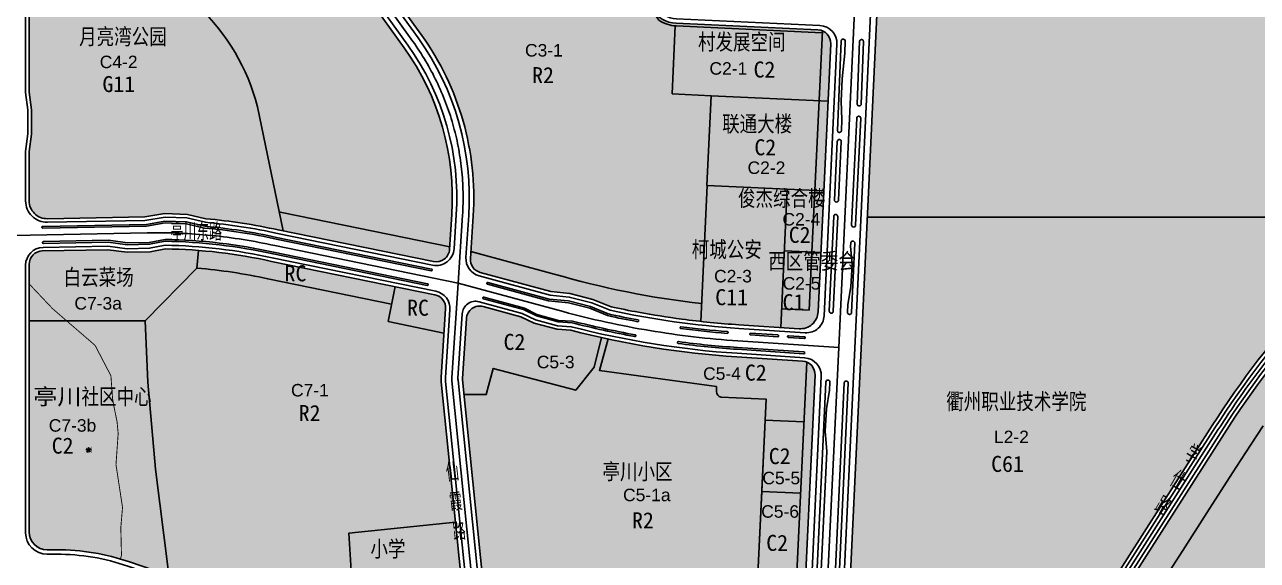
# Model space of a CAD drawing. Extents: x 2442 to 11417, y 1140 to 9206.
# Drawn here: x 8365 to 9747, y 7009 to 7609 of the extents above; entities that cross this region are included whole.
import ezdxf

# ---------------------------------------------------------------- set-up
doc = ezdxf.new("R2010")
doc.units = 0
doc.header["$LTSCALE"] = 1000
doc.header["$MEASUREMENT"] = 0
doc.linetypes.add('CENTER', pattern=[50.800000000000004, 31.75, -6.35, 6.35, -6.35])
doc.linetypes.add('CENTER2', pattern=[28.575000000000003, 19.05, -3.175, 3.175, -3.175])
for name, color, linetype in [('0-保留内容', 80, 'Continuous'), ('01-R2-R2二类居住', 2, 'Continuous'), ('01-R22-R2公共服务', 51, 'Continuous'), ('02-C11-市属办公', 211, 'Continuous'), ('02-C2-商业金融业', 10, 'Continuous'), ('02-C62-高校，中专', 30, 'Continuous'), ('08-G11-公园', 3, 'Continuous'), ('08-G12-街头绿地', 80, 'Continuous'), ('11-E1-水域', 130, 'Continuous'), ('14-z地块编号', 217, 'Continuous'), ('a-dlcenter', 1, 'CENTER'), ('road-name', 2, 'Continuous'), ('基层360', 220, 'Continuous'), ('用地名称', 7, 'Continuous'), ('用地性质代码', 7, 'Continuous'), ('用地线', 5, 'Continuous'), ('蓝线', 5, 'Continuous'), ('道路', 7, 'Continuous'), ('道路红线', 12, 'Continuous'), ('道路绿化', 84, 'Continuous')]:
    doc.layers.add(name, color=color, linetype=linetype)
doc.styles.add('HZ', font='', dxfattribs={"width": 0.8})
doc.styles.get("Standard").update_dxf_attribs({"font": 'gbenor.shx', "bigfont": 'gbcbig.shx'})
doc.styles.add('xtx', font='')
doc.styles.get('HZ').set_extended_font_data('SimSun')
doc.styles.get('xtx').set_extended_font_data('SimSun')

# ---------------------------------------------------------------- blocks, each defined once
blk = doc.blocks.new('A$C29EE2744')
at = {"layer": '基层360'}
blk.add_hatch(color=6, dxfattribs=at).paths.add_polyline_path([(0.1244244240289585, -1.012749159396046), (1.582428980508822, -1.940010483995431), (1.006172584609132, -0.3753947184089359), (2.432871077565479, 0.6558664285909597), (0.6247327341763333, 0.6602671978395644), (-0.03829507109988173, 2.460479332446701), (-0.6270691832695126, 0.6633139171969358), (-2.518216268036511, 0.6679167191829745), (-0.9519091588379784, -0.3282228323299226), (-1.579725708340292, -2.244560806699448)])
blk.add_hatch(color=6, dxfattribs=at).paths.add_polyline_path([(0.1244244240289585, -1.012749159396046), (1.582428980508822, -1.940010483995431), (1.006172584609132, -0.3753947184089359), (2.432871077565479, 0.6558664285909597), (0.6247327341763333, 0.6602671978395644), (-0.03829507109988173, 2.460479332446701), (-0.6270691832695126, 0.6633139171969358), (-2.518216268036511, 0.6679167191829745), (-0.9519091588379784, -0.3282228323299226), (-1.579725708340292, -2.244560806699448)])
at = {"layer": '基层360', "color": 6, "const_width": 0.2}
blk.add_lwpolyline([(2.964210948098454, 3.557278931453473), (-3.039993972161782, 3.557278931453473, 0.4142135623731019), (-3.316917049109933, 3.280355854272491), (-3.316917049109933, -3.246373871028775, 0.414213562373095), (-3.039993972161782, -3.523296948209756), (2.964210948098454, -3.523296948209756, 0.414213562373095), (3.241134025046605, -3.246373871028775), (3.241134025046605, 3.280355854272491, 0.414213562373095)], format="xyb", close=True, dxfattribs=at)
blk.add_lwpolyline([(2.500019432983364, -1.488749143354946, 2683.920581125971), (2.497773102025505, -1.492530464813465)], format="xyb", dxfattribs=at)
at = {"layer": '基层360', "color": 6}
blk.add_lwpolyline([(0.624732734059918, 0.6602671978395644), (2.43287107779831, 0.6558664285909597), (1.006172584492716, -0.3753947184089359), (1.582428980508822, -1.940010483995431), (0.1244244240289585, -1.012749159396046), (-1.579725708340292, -2.244560806699448), (-0.9519091588379784, -0.3282228323299226), (-2.518216268036511, 0.6679167191829745), (-0.6270691831530972, 0.6633139171969358), (-0.03829507098346641, 2.460479332446701)], close=True, dxfattribs=at)
blk.add_lwpolyline([(0.624732734059918, 0.6602671978395644), (2.43287107779831, 0.6558664285909597), (1.006172584492716, -0.3753947184089359), (1.582428980508822, -1.940010483995431), (0.1244244240289585, -1.012749159396046), (-1.579725708340292, -2.244560806699448), (-0.9519091588379784, -0.3282228323299226), (-2.518216268036511, 0.6679167191829745), (-0.6270691831530972, 0.6633139171969358), (-0.03829507098346641, 2.460479332446701)], close=True, dxfattribs=at)

msp = doc.modelspace()

# ---------------------------------------------------------------- hatches: boundary and pattern name
at = {"layer": '01-R2-R2二类居住', "linetype": 'Continuous'}
for points in [[(8626.23521638799, 7516.759875510436), (8650.679044831093, 7399.010644912345, -0.001180401081684033), (8653.639342768727, 7398.359284403869), (8841.801316714402, 7359.993202180732), (8844.187939525322, 7396.075496989803, 0.1736919562085652), (8790.90169741381, 7582.856551473798), (8751.612255470185, 7637.675221275066, -0.1105011349335438), (8698.337930045634, 7763.069335775461), (8692.987965586464, 7792.198597517463), (8643.581459054561, 8061.205068769814, 0.4108091983293049), (8626.290467930685, 8073.279214875794, 0.05524297213478729), (8462.225094502506, 8026.034860575502), (8321.32492475723, 7967.993763967194, 0.4009302070121772), (8310.122284807836, 7942.733873233305), (8316.076744412365, 7926.174437985645), (8317.888297832986, 7906.35990211115), (8360.450467609344, 7787.993914058242, -0.08656883120299438), (8370.360282462862, 7731.109119302826), (8370.36024729714, 7694.042886957582, -0.1107941917631536), (8445.215494791688, 7686.637695312495, -0.2928193435290862)], [(8918.644071265526, 7844.314420595582, 0.133372762657908), (8912.261642118365, 7849.755088671776), (8720.085111445278, 7814.459631121325, 0.2416528891827343), (8715.870587219368, 7800.468128050403), (8721.943106396317, 7767.404730734917, 0.1105011349335114), (8771.119406788204, 7651.656317349972), (8810.408848731784, 7596.837647548768, -0.1736919562085801), (8868.135611019261, 7394.49150519109), (8865.509013468316, 7354.781138414965), (8958.855657495415, 7329.433170444529, 0.0429591880926765), (9124.131007785838, 7296.338891736625), (9130.371471154738, 7428.632243859249), (9130.048717835227, 7428.647468586989), (9134.787018794423, 7529.096053924777), (9091.185970832747, 7531.152776642014), (9094.754380435052, 7607.475111500376, -0.1265672680129358), (9076.335438420312, 7613.671189359524), (9067.869464472995, 7626.053728885944)], [(8511.95470982597, 7110.904005765915), (8526.057831836832, 6998.549693139004), (8527.108286980661, 6991.681192260221), (8627.881116440041, 6957.125550678573), (8710.38184323364, 6927.340285356085, 0.02954047240707344), (8736.195195132488, 6919.710183722861), (8728.79469511518, 7039.210080668567), (8848.181033004914, 7051.330407614562), (8832.226961771963, 7208.479480194879, -0.04183010096859807), (8832.133089883973, 7213.823556445419), (8835.407089355585, 7263.321706550548), (8772.652430205662, 7276.117333437027), (8776.64819886444, 7295.714114622365), (8637.771779827028, 7324.030909987099, 0.03547229894338642), (8558.458913751723, 7335.951715564274), (8500.363809150087, 7276.859508019787), (8503.468750000002, 7208.386230468708)], [(9196.069562707104, 7186.949022829322, 0.2185223791529657), (9195.133935143918, 7189.270314024699), (9146.25, 7191.580077232183, -0.2342800707412971), (9141.63810299371, 7194.527098807238, -0.1843699790738599), (9140.304743434852, 7198.593488285394), (9140.506738465028, 7202.81658795278), (9009.295674689596, 7221.257100377958), (9018.925314979026, 7256.710694726242, -0.001719324477083968), (9012.082776271895, 7258.192121482154), (9003.675186712038, 7225.057127543856), (8983.209446472094, 7199.129576411726), (8890.642320996805, 7223.672722339585), (8882.845424246254, 7194.265884196358), (8857.783746769604, 7194.360144151709), (8880.919882790702, 6966.467071235112), (8920.031139449111, 6970.179051678121), (9033.299391548826, 6972.104576851011), (9081.994552839802, 6972.104576851012), (9116.142724850335, 6972.354024274244), (9117.388356606454, 6998.760525007066), (9187.037467624334, 6995.475078542763)]]:
    msp.add_hatch(color=256, dxfattribs=at).paths.add_polyline_path(points)
at = {"layer": '01-R2-R2二类居住'}
for points in [[(8823.638725160508, 7343.285025321971, 0.4543586487468753), (8841.6028463383, 7356.992616336778), (8841.801316714402, 7359.99320218073), (8653.639342768727, 7398.359284403869, 0.001180401081684033), (8650.679044831093, 7399.010644912345), (8655.113951861395, 7377.647097389179)], [(8776.64819886444, 7295.714114622364), (8780.643967523214, 7315.310895807692), (8641.95169138078, 7343.590144577323, 0.03539061197475815), (8560.022705503297, 7355.890485720874), (8558.458913751723, 7335.951715564274, -0.03547229894338642), (8637.771779827028, 7324.030909987099)], [(8958.855657495415, 7329.433170444529), (8865.509013468316, 7354.781138414965), (8864.97260454992, 7346.671409201251, 0.3570288108822291), (8876.009047862424, 7331.205627388264), (8955.241662576653, 7309.690276719555), (8976.627024152916, 7307.610571566684), (9002.38489087442, 7301.03920726758), (9022.724102097514, 7292.716233623508, 0.008011877252552348), (9053.580365814541, 7286.538377432187, 0.01248619010169532), (9102.018356301342, 7278.890027633446, 0.00542880349218564), (9123.186728336159, 7276.320843980596), (9124.131007785838, 7296.338891736625, -0.0429591880926765)], [(8835.407089355587, 7263.321706550549), (8837.206815029116, 7290.530963091037, 0.3751766125386926), (8825.236346839483, 7306.218543854222), (8780.643967523214, 7315.310895807691), (8772.652430205664, 7276.11733343703)]]:
    msp.add_hatch(color=31, dxfattribs=at).paths.add_polyline_path(points)
at = {"layer": '01-R22-R2公共服务'}
msp.add_hatch(color=256, dxfattribs=at).paths.add_polyline_path([(8728.79469511518, 7039.210080668567), (8736.195195132488, 6919.710183722861, 0.04861456529869514), (8780.047069655899, 6913.924146962854), (8839.523738061976, 6911.899101229028, 0.454393487031643), (8860.102021351482, 6933.907573307905), (8848.181033004916, 7051.330407614564)])
at = {"layer": '02-C11-市属办公'}
for points in [[(9220.271844596034, 7424.391516881596), (9130.371471154742, 7428.632243859249), (9123.186728336159, 7276.320843980596, 0.01096871035044013), (9166.10000152001, 7272.535380516281), (9213.059329758604, 7269.429308561795)], [(9214.041731857336, 7290.536398406178), (9244.923126802452, 7289.079679600258), (9247.985862548561, 7354.007482964837), (9217.063279868586, 7355.454913365454)]]:
    msp.add_hatch(color=256, dxfattribs=at).paths.add_polyline_path(points)
at = {"layer": '02-C2-商业金融业'}
for points in [[(9094.753792244448, 7607.462531083534), (9091.185970832745, 7531.152776642013), (9134.78701879442, 7529.096053924776), (9255.97553078933, 7523.379421473475), (9259.573886625863, 7599.661495310279)], [(9251.23719935746, 7422.930837573129), (9255.97553078933, 7523.379421473474), (9134.78701879442, 7529.096053924776), (9130.048717835225, 7428.647468586988)], [(9217.063279868587, 7355.454913365455), (9247.98586254856, 7354.007482964835), (9251.23707434109, 7422.930843470324), (9220.271844596034, 7424.391516881597)], [(8500.363809150089, 7276.859508019787), (8558.458913751725, 7335.951715564276), (8560.022705503297, 7355.890485720874, 0.01574475479250883), (8523.168575856698, 7357.615875530661), (8505.829846433315, 7354.318197330941), (8480.069591788266, 7353.825923971552), (8458.472136469487, 7356.705455843036), (8385.066407916915, 7355.268234404894, 0.4084921203277437), (8370.360038823856, 7340.271063938509), (8370.360227842506, 7276.85912050443)], [(8500.363809150089, 7276.859508019787), (8558.458913751725, 7335.951715564276), (8560.022705503297, 7355.890485720874, 0.01574475479250883), (8523.168575856698, 7357.615875530661), (8505.829846433315, 7354.318197330941), (8480.069591788266, 7353.825923971552), (8458.472136469487, 7356.705455843036), (8385.066407916915, 7355.268234404894, 0.4084921203277437), (8370.360038823856, 7340.271063938509), (8370.360227842506, 7276.85912050443)], [(8983.209446472094, 7199.129576411728), (9003.67518671204, 7225.05712754386), (9012.082776271895, 7258.192121482154, -0.008747850694673221), (8977.436180265051, 7266.456050194655), (8962.1382731327, 7267.531202404921), (8936.472837404666, 7274.487466625154), (8921.645450940474, 7281.509543806909), (8879.426981897943, 7292.973827415658, 0.4738080606408193), (8860.52883584302, 7279.48803535105), (8856.080761377912, 7212.239564646702, 0.04183010096846941), (8856.10422934991, 7210.903545584067), (8857.783746769604, 7194.360144151709), (8882.845424246254, 7194.265884196358), (8890.642320996805, 7223.672722339585)], [(8370.36093231359, 7040.523290219767, 0.4142126967629474), (8390.36093282203, 7020.523349835871), (8390.360968083163, 7020.523349835872), (8400.991695083738, 7020.523349835872, -0.08277360988866957), (8482.731917392988, 7006.898130500344), (8527.108286980661, 6991.681192260221), (8526.05783183683, 6998.549693139021), (8511.954709825965, 7110.904005765959), (8503.468749999998, 7208.386230468752), (8500.36380915009, 7276.859508019788), (8370.360227842508, 7276.85912050443)], [(9196.663130436638, 7189.198059632457), (9195.558694237343, 7165.784803536981), (9238.988493606974, 7163.736158856533), (9242.162748365914, 7230.659682349785, 0.08032082576020223), (9237.496526743606, 7231.73427337493), (9163.724013822111, 7236.613873275362, -0.03583688011860626), (9019.362758386018, 7256.617661128338), (9009.651080665068, 7221.359724507675), (9140.881850448892, 7203.300189406087), (9140.756954129958, 7197.845857241015, 0.3894008422192473), (9146.25, 7191.580077232183)], [(9196.663130436638, 7189.198059632457), (9195.558694237343, 7165.784803536981), (9238.988493606974, 7163.736158856533), (9242.162748365914, 7230.659682349785, 0.08032082576020223), (9237.496526743606, 7231.73427337493), (9163.724013822111, 7236.613873275362, -0.03583688011860626), (9019.362758386018, 7256.617661128338), (9009.651080665068, 7221.359724507675), (9140.881850448892, 7203.300189406087), (9140.756954129958, 7197.845857241015, 0.3894008422192473), (9146.25, 7191.580077232183)], [(9238.988493606974, 7163.736158856534), (9195.558694237348, 7165.78480353698), (9191.79017101789, 7085.894811434706), (9235.19927159547, 7083.847143145372)], [(9235.199271595471, 7083.847143145374), (9191.790171017878, 7085.894811434708), (9187.420489013466, 6993.260683822313), (9230.805588905952, 6991.214147679033)]]:
    msp.add_hatch(color=256, dxfattribs=at).paths.add_polyline_path(points)
at = {"layer": '02-C62-高校，中专', "linetype": 'Continuous'}
for points in [[(9376.173255207574, 8059.147476539742, 0.4127013066873774), (9339.743582491352, 8025.827475179311), (9309.892028590215, 7392.999999999999), (9889.251117609847, 7393.000000000002), (10025.88352191198, 7542.539003398682, 0.1990015283537831), (10102.01419305988, 7752.757913128676), (10089.86767411753, 8020.039188395178, 0.3888418508627179), (10080.29767244507, 8029.576399087367), (9981.903650978937, 8033.709521551425)], [(9696.077756592093, 7158.491763731515, -0.04317878561503016), (9805.993801554954, 7301.878013732628), (9889.251117609843, 7392.999999999999), (9309.892028590215, 7393), (9302.953908501502, 7245.917773300102), (9287.005015551482, 6907.816177172243, 0.4240750708739333), (9306.711100579188, 6886.875632798994), (9512.387092501684, 6884.081264908371, 0.259603347816056), (9525.232351102168, 6891.005668946022)]]:
    msp.add_hatch(color=256, dxfattribs=at).paths.add_polyline_path(points)
at = {"layer": '08-G11-公园'}
h = msp.add_hatch(color=256, dxfattribs=at)
h.paths.add_polyline_path([(10037.69558333644, 7531.746635496956), (9817.80586640253, 7291.08541399448, 0.04300935836109868), (9709.943572224112, 7150.476675356738), (9530.611066350026, 6869.702653211992, 0.02249534359103773), (9508.493974592324, 6831.378260078754), (9414.188092997721, 6649.53697421879, -0.3153291445122253), (9304.370262544897, 6592.162595993326), (9280.668001470814, 6595.24869120003, 0.4134014354136281), (9263.862290053814, 6582.352181652725), (9250.231085097661, 6479.880550420613, 0.2132650692605006), (9288.70239406083, 6437.663880687001), (9365.456038379178, 6404.258889440744), (9365.644586306258, 6404.705048850686), (9475.08548120194, 6682.384064449529), (9481.17535979516, 6696.568278627003), (9495.838132926909, 6728.177051237831), (9509.11772825318, 6757.020645841372), (9531.827826955254, 6804.977091361525), (9544.735780236784, 6831.151188683987), (9552.247715920746, 6837.225368072005), (9555.218400450773, 6841.580179986673), (9564.070348259685, 6860.334146531497), (9573.89064884889, 6877.925181952562), (9580.686500000043, 6889.007500000179), (9599.091000000006, 6918.777000000002), (9612.534499999707, 6939.854499999838), (9640.542000000227, 6983.6675000003), (9663.788, 7019.8425), (9690.8105, 7061.911), (9719.44850000003, 7106.508000000124), (9734.185999999949, 7129.130499999938), (9753.931000000008, 7159.232500000011), (9769.485999999988, 7181.298499999979), (9803.724999999988, 7225.608500000007), (9818.189, 7243.480499999997), (9831.322000000077, 7258.564500000081), (9852.661999999971, 7282.409499999973), (9868.886, 7300.095), (9888.48799999991, 7321.466999999823), (9931.658500000758, 7368.71450000095), (9968.038499999999, 7408.62), (10010.51449999998, 7455.147999999985), (10032.31693136734, 7479.911892275711), (10069.75899999996, 7517.458999999964), (10084.83592410817, 7533.45218162397), (10100.26300000001, 7546.310000000011), (10128.56400218334, 7571.760247386479), (10148.17099999997, 7589.413999999872), (10178.47379598049, 7709.731670782142), (10182.36699444906, 8025.289275649015), (10138.35258218404, 8027.137754462263), (10116.40375168617, 8028.059733288202, 0.4400487706772679), (10105.99437363798, 8017.614565560896), (10144.57285666857, 8015.839189267276), (10142.78196787665, 7973.283968664993), (10107.94322925339, 7974.730458874129), (10117.99769683641, 7753.484278756766, -0.1990014016625591)])
h.paths.add_polyline_path([(9365.42701710812, 6517.15801174966), (9360.838877643138, 6482.666993764859), (9294.309291624737, 6491.517037545371), (9298.897431089717, 6526.008055530176)], flags=16)
msp.add_hatch(color=256, dxfattribs=at).paths.add_polyline_path([(8372.788119346604, 7513.4694508804), (8372.769683625407, 7486.050952918835), (8370.360031515005, 7466.598937501263), (8370.35997912982, 7411.382629554092, 0.4199594011546763), (8390.75148700564, 7391.386442907148), (8499.811988875263, 7393.521754338988), (8522.439033646055, 7397.184771270266), (8547.798720382792, 7396.257833843908), (8568.540186305574, 7391.306610155559, -0.03295086985853284), (8649.46778089729, 7378.798347319824), (8655.113951861395, 7377.647097389179), (8626.23521638799, 7516.759875510436, 0.2928193435290771), (8445.215494791695, 7686.637695312494, 0.1107941917631648), (8370.36024729714, 7694.042886957582), (8370.360094520543, 7533.009571453447)])
at = {"layer": '08-G12-街头绿地'}
for points in [[(9095.885562668864, 7610.412322098126, -0.2351448427427182), (9067.869464472993, 7626.053728885943), (9076.33543842031, 7613.671189359523, 0.1330279167213315), (9095.743729613236, 7607.41567674301), (9259.573886625862, 7599.661495310278), (9259.674859934152, 7601.802043301753, 0.08512430897610669), (9254.723211134833, 7602.894439145362)], [(9255.975530789328, 7523.379421473474), (9265.964423614645, 7522.908231358689), (9268.997384880257, 7587.204422652174, 0.3178372451956367), (9259.674859934154, 7601.802043301755)], [(9251.237199357458, 7422.930837573127), (9261.226092182776, 7422.459647458341), (9265.964423614647, 7522.908231358688), (9255.97553078933, 7523.379421473476)], [(9261.226092182776, 7422.45964745834), (9251.23707434109, 7422.930843470327), (9247.98586254856, 7354.007482964837), (9257.975030246469, 7353.539908016377)], [(9257.975030246469, 7353.539908016375), (9247.985862548561, 7354.007482964835), (9244.923126802452, 7289.079679600257), (9214.041731857335, 7290.536398406177), (9213.059329758604, 7269.429308561794), (9233.542623812567, 7268.074464112715, 0.419763346108366), (9254.840402342907, 7287.088470734177)], [(9251.489870762336, 7216.060186204068, 0.3179283961495002), (9242.162748365914, 7230.659682349785), (9226.116501108789, 6892.353060215361, 0.2693749226003043), (9237.016188390766, 6909.231672964162)]]:
    msp.add_hatch(color=256, dxfattribs=at).paths.add_polyline_path(points)
at = {"layer": '11-E1-水域'}
msp.add_hatch(color=256, dxfattribs=at).paths.add_polyline_path([(9612.534500000565, 6939.854500000639), (9640.542000000116, 6983.66750000006), (9663.788, 7019.8425), (9690.8105, 7061.911), (9719.448500000084, 7106.508000000145), (9734.185999999874, 7129.130499999838), (9753.930999999993, 7159.232499999986), (9769.486, 7181.298500000012), (9803.724999999971, 7225.608499999953), (9818.188999999993, 7243.480500000004), (9831.3220000001, 7258.564500000083), (9852.662, 7282.409499999999), (10128.56400218334, 7077.96867116419), (10117.14323727076, 7065.048123748935), (10089.87184881499, 7034.27495315892), (10041.45817292535, 6981.890768055478), (9988.219591132598, 6906.872995908332), (9964.62724400002, 6873.339972999887), (9890.150925000009, 6761.989068000116), (9858.405575000003, 6712.331937999935), (9825.394067371808, 6654.049140802252), (9801.169774051625, 6601.862929276567), (9780.164503018395, 6550.371072907968), (9749.443280093608, 6474.208916960465), (9705.046218999942, 6363.801031999344), (9670.873598097101, 6269.756885646409), (9365.466863736925, 6404.254122091054), (9475.085481201917, 6682.384064449428), (9481.175359795156, 6696.568278627031), (9495.838132926503, 6728.17705123778), (9509.117728253255, 6757.020645841436), (9531.82782695534, 6804.977091361577), (9543.854923144925, 6829.365031053369), (9546.794821024008, 6832.816136792572), (9552.24771592075, 6837.225368072007), (9555.21840045077, 6841.580179986669), (9564.070348259693, 6860.334146531492), (9573.89064884892, 6877.925181952599), (9580.68649999994, 6889.007500000043), (9599.091000000033, 6918.777000000065)])

# ---------------------------------------------------------------- linework, layer by layer
at = {"layer": '0-保留内容', "color": 84, "linetype": 'Continuous', "const_width": 1}
msp.add_lwpolyline([(8370.360104387964, 7318.275628842038), (8396.704751142344, 7290.463556802697), (8444.215496218258, 7249.489199991151), (8461.95779812595, 7215.478972166742), (8463.805690753703, 7190.151853577232), (8465.30516531675, 7181.15926222195), (8468.833270019211, 7164.164867749056), (8470.112980550486, 7150.734245754122), (8467.647624100406, 7115.883507292341), (8474.977930821977, 7067.918565160709), (8473.071590033822, 7045.271085606405), (8473.816379302745, 7014.153230463595), (8472.253590087274, 7009.305483914975)], dxfattribs=at)
at = {"layer": 'a-dlcenter', "linetype": 'CENTER2', "flags": 128}
for points in [[(9917.500429958696, 8856.807632213624), (10006.13818992182, 8713.78681406985), (10044.7937252066, 8656.396661743052), (10158.86194541018, 8514.14770631438), (10181.61237990095, 8466.070775903298), (10178.15577656268, 8419.391719046704), (10136.15397322039, 8300.079530863006, 0.09627028843227861), (10097.15694151161, 8035.860376282838), (10110.00594495234, 7753.121095850375, -0.1990014016625614), (10031.78960069235, 7537.142872056603), (9811.89988369608, 7296.481650485879, 0.0430093583610977), (9703.201447702328, 7154.782921626143), (9523.868941828241, 6874.008899481399, 0.02249534359103114), (9501.39222256229, 6835.061345484218), (9407.086340967682, 6653.22005962424, -0.3153291445122288), (9305.403164622474, 6600.095635341403), (9242.098812586935, 6608.338024401663)], [(8648.308942365105, 8101.895000000014), (8699.551956520214, 7822.889189190492), (8710.140518220991, 7765.237033255187, 0.1105011349335534), (8761.365831129213, 7644.665769312494), (8800.6552730728, 7589.847099511286, -0.1736919562085772), (8856.161775272289, 7395.283501090447), (8851.136452042583, 7319.307861598795), (8844.106925630942, 7213.031560546069, 0.04183013298691638), (8844.165595819199, 7209.691510345564), (8888.881000426714, 6769.241212673413)], [(9277.981677013302, 7247.095760778686), (9164.912007671122, 7254.574626895817, -0.04981744070545775), (8968.854907869985, 7287.34180989009), (8851.135942365108, 7319.308000000004), (8645.710942365136, 7361.193999999996, 0.05974546865554875), (8502.60769118741, 7375.573042045406), (8101.087457199725, 7367.711618972381), (7830.020850733978, 7341.820861737494), (7822.080838033147, 7341.062476394647)]]:
    msp.add_lwpolyline(points, format="xyb", dxfattribs=at)
at = {"layer": 'a-dlcenter', "color": 5, "linetype": 'CENTER2', "flags": 128}
msp.add_lwpolyline([(9218.617157596911, 6431.816323011517), (9246.967955029293, 6644.941462643173), (9251.775198260106, 6693.344808173711), (9260.356694429873, 6875.504308432698), (9277.98167701349, 7247.09576078267), (9317.583942365109, 8086.629999999999), (9283.024775972646, 8246.125919689517, 0.1124302659131228), (9227.170156645767, 8365.089024744815), (9093.877151879984, 8536.908729927434)], format="xyb", dxfattribs=at)
at = {"layer": '用地线'}
for p, q in [((9094.758881592194, 7607.57138375074), (9091.185970832745, 7531.152776642014)), ((9091.185970832745, 7531.152776642014), (9134.78701879442, 7529.096053924776)), ((9134.787018794423, 7529.096053924775), (9130.048717835227, 7428.647468586988)), ((9134.78701879442, 7529.096053924776), (9130.048717835225, 7428.647468586988)), ((9265.964423614641, 7522.908231358688), (9134.787018794423, 7529.096053924775)), ((9134.78701879442, 7529.096053924776), (9265.964435700093, 7522.908230788601)), ((9265.964423614643, 7522.908231358689), (9134.78701879442, 7529.096053924776)), ((9265.964423614643, 7522.908231358689), (9265.964423614643, 7522.908231358689)), ((9130.371471154742, 7428.632243859251), (9123.186728336159, 7276.320843980598)), ((9123.186728336159, 7276.320843980599), (9130.37147115474, 7428.63224385925)), ((9130.048717835227, 7428.647468586988), (9261.226092182773, 7422.45964745834)), ((9213.059329758604, 7269.429308561794), (9220.271844596034, 7424.391516881596)), ((9247.985862548558, 7354.007482964837), (9251.23707434109, 7422.930843470325)), ((9247.98586254856, 7354.007482964838), (9251.23707434109, 7422.930843470325)), ((9889.251117609845, 7393), (9309.891911536324, 7393)), ((9217.060441039243, 7355.455046245943), (9217.063279868587, 7355.454913365455)), ((9247.985862548561, 7354.007482964837), (9217.063279868587, 7355.454913365455)), ((9217.063279868587, 7355.454913365455), (9257.975030246469, 7353.539908016376)), ((9244.923126802452, 7289.079679600257), (9247.985862548561, 7354.007482964837)), ((9247.985862548561, 7354.007482964837), (9244.923126802452, 7289.079679600258)), ((8780.643967523214, 7315.310895807691), (8772.652430205662, 7276.117333437029)), ((9244.923126802452, 7289.079679600258), (9214.03889307585, 7290.536532315491)), ((9214.041731857338, 7290.536398406179), (9244.923126802452, 7289.079679600257)), ((8772.652430205662, 7276.117333437029), (8835.407089355584, 7263.32170655055)), ((9196.663130436635, 7189.198059632459), (9182.653668560062, 6892.207505641693)), ((9182.65366856006, 6892.207505641692), (9196.663130436635, 7189.198059632458))]:
    msp.add_line(p, q, dxfattribs=at)
at = {"layer": '用地线', "flags": 128}
for points in [[(8655.113951861396, 7377.64709738918), (8626.23521638799, 7516.759875510436, 0.2928193435290771), (8445.215494791695, 7686.637695312494, 0.1167431157988645), (8366.36024687083, 7693.50435558414, 0.1167431157988645)], [(8841.8013167144, 7359.993202180731), (8653.639342768727, 7398.359284403869, 0.001180401081684033), (8650.679044831093, 7399.010644912345, 0.001180401081684033)], [(8865.509013468318, 7354.781138414965), (8958.855657495415, 7329.433170444529, 0.0429591880926765), (9124.131007785838, 7296.338891736625)], [(9019.408986840015, 7256.78549205806), (9009.65108066507, 7221.359724507675), (9140.881850448894, 7203.300189406089), (9140.756954129958, 7197.845857241015, 0.3894008422192473), (9146.25, 7191.580077232183), (9196.663130436638, 7189.198059632458), (9195.558694237343, 7165.784803536981), (9239.016884359682, 7163.734819624822)]]:
    msp.add_lwpolyline(points, format="xyb", dxfattribs=at)
at = {"layer": '用地线'}
for points in [[(9259.573886625863, 7599.661495310279), (9095.743729613238, 7607.415676743011, -0.1330279167213315), (9076.335438420312, 7613.671189359524), (9067.869464472995, 7626.053728885944)], [(8776.64819886444, 7295.714114622364), (8637.771779827028, 7324.030909987099, 0.03547229894338642), (8558.458913751723, 7335.951715564274, 0.03547229894338642)]]:
    msp.add_lwpolyline(points, format="xyb", dxfattribs=at)
for points in [[(9251.237199357458, 7422.930837573127), (9259.674859934154, 7601.802043301754)], [(8527.108286980661, 6991.681192260221), (8526.057831836835, 6998.549693138993), (8511.954709825968, 7110.904005765928), (8503.46875, 7208.38623046875), (8500.363809150089, 7276.859508019787), (8558.458913751723, 7335.951715564274), (8560.022705503297, 7355.890485720874)], [(8500.363809150089, 7276.859508019787), (8370.36022784251, 7276.859120504431)], [(9226.116501108789, 6892.353060215361), (9242.162748365914, 7230.659682349785)], [(8848.181033004916, 7051.330407614564), (8728.79469511518, 7039.210080668567), (8736.195195132488, 6919.710183722861)]]:
    msp.add_lwpolyline(points, dxfattribs=at)
at = {"layer": '用地线', "flags": 128}
for points in [[(9012.082776271895, 7258.192121482153), (9003.67518671204, 7225.057127543859), (8983.209446472094, 7199.129576411727), (8890.642320996805, 7223.672722339586), (8882.845424246254, 7194.265884196358), (8857.78355630758, 7194.360144868059)], [(9195.558694237348, 7165.784803536981), (9191.790171017892, 7085.894811434707), (9235.241836632973, 7083.845135292726)], [(9187.420489013468, 6993.260683822318), (9191.790171017876, 7085.894811434708)]]:
    msp.add_lwpolyline(points, dxfattribs=at)
at = {"layer": '用地线'}
for centre, radius, start in [((8864.063318542618, 7211.711567380464), 8.00000000005812, 176.2157473938678), ((8864.063318542618, 7211.711567380469), 8.00000000005776, 176.2157473939198)]:
    msp.add_arc(centre, radius, start, 185.7969147281827, dxfattribs=at)
at = {"layer": '蓝线', "linetype": 'Continuous', "ltscale": 0.3}
msp.add_lwpolyline([(9753.931, 7159.2325), (9734.186, 7129.1305), (9719.4485, 7106.508), (9690.8105, 7061.911), (9663.788, 7019.8425), (9640.542000000001, 6983.6675), (9612.5345, 6939.8545), (9599.091, 6918.777), (9580.6865, 6889.0075), (9573.890648848903, 6877.925181952565), (9564.070348259684, 6860.334146531483), (9555.218400450774, 6841.580179986673), (9552.247715920748, 6837.225368072006), (9546.794821024008, 6832.816136792574), (9543.85492314493, 6829.365031053372), (9531.827826955303, 6804.977091361569), (9509.11772825322, 6757.020645841491), (9495.83813292694, 6728.177051238024), (9481.175359795156, 6696.568278627004), (9475.085481201919, 6682.384064449479), (9365.644586306282, 6404.705048850716)], dxfattribs=at)
at = {"layer": '道路', "flags": 128}
for points in [[(8318.7852347862, 7974.518232193807), (8459.558927621398, 8032.507229088037, -0.05523531253234351), (8625.082639885994, 8080.174265047106, -0.4108181233928804), (8648.137896813889, 8064.075506936694), (8698.086352116165, 7792.11825578609), (8703.255675118719, 7763.972543058665, 0.1105011349335583), (8755.676245328135, 7640.587949623964), (8794.96568727172, 7585.769279822752, -0.1736919562085701), (8849.177037753227, 7395.745498698404), (8846.658551101193, 7357.669612791527, -0.4543586487468516), (8822.706389530804, 7339.392824771786), (8648.633130928294, 7374.886228738317, 0.0330844688585356), (8567.898100326694, 7387.34749600885), (8547.255999999994, 7392.274999999907), (8522.688000000024, 7393.172999999952), (8500.172538973035, 7389.52804698939), (8390.829788580806, 7387.387209372667, -0.4199594011546673), (8366.359979129822, 7411.382633348999), (8366.360031749158, 7466.845749608209), (8368.769849572845, 7486.299102753025), (8368.787952884812, 7513.223225599686), (8366.36009428554, 7532.762008422181), (8366.36028263933, 7731.185003881447, 0.08645369763171384), (8356.686415687393, 7786.640432204337)], [(9511.776049031772, 6880.08915979803, 0.2596034042778043), (9528.90306473044, 6889.321698457409), (9699.830385441435, 7156.936044760843, -0.04300935836109928), (9808.94689234286, 7299.179768731584), (10028.83660927677, 7539.840990234058, 0.1990014016625625), (10106.01006900401, 7752.939504535698), (10093.68524061926, 8024.144436891518, 0.3888418508542895), (10081.24423844543, 8036.542810791347), (9982.197396448624, 8040.703355526048), (9359.569453358412, 8066.850931574334, 0.412701306685349), (9333.548258561284, 8043.050930602591), (9295.961683684805, 7246.247609794106), (9279.813135930783, 6903.913518776255, 0.4240750708739224), (9299.519220958491, 6882.972974403008), (9511.776049031772, 6880.08915979803)], [(10612.7756508499, 8014.219519609928), (10138.63444274124, 8034.132087667898), (10115.34442439541, 8035.110404202235, 0.4400487706859094), (10101.81223293238, 8021.531686156754), (10114.00182089228, 7753.30268734974, -0.1990014016625597), (10034.74259198321, 7534.444753742655), (9814.852875049308, 7293.783532240185, 0.04300935836109647), (9706.57250996323, 7152.629798491452), (9527.240004089128, 6871.855776346688, 0.02249534359103138), (9504.943098577305, 6833.219802781484), (9410.637216982705, 6651.378516921516, -0.3153291445122146), (9304.886713583694, 6596.129115667363), (9274.254017832289, 6600.117571251046, 0.4134014354136114), (9257.448306415288, 6587.221061703743), (9247.315639790982, 6511.049448037693, 0.3345820701178081), (9288.70239406083, 6437.663880687001), (9365.456038379176, 6404.258889440744)]]:
    msp.add_lwpolyline(points, format="xyb", dxfattribs=at)
for points in [[(8902.899463532121, 7855.152697012265), (8727.01101684075, 7822.848735742521, 0.4142139160496549), (8710.952841928192, 7799.56492195484), (8711.643206602224, 7795.806053379053), (8717.025361323262, 7766.501523451714, 0.1105011349335442), (8767.055416930294, 7648.743589001022), (8806.34485887388, 7593.924919199812, -0.1736919562085892), (8863.146512791356, 7394.821503482469), (8860.050836150904, 7348.019337399473, 0.357028810882243), (8874.76609390091, 7327.398294982156), (8954.518863592897, 7305.741697974561), (8975.934999999998, 7303.658999999985), (9001.126999999979, 7297.231999999844), (9021.533240398134, 7288.881597462323, 0.03700009254762335), (9165.836002887067, 7268.544101933948), (9240.340099501256, 7263.616112252924, 0.4197633461083428), (9261.637878031594, 7282.630118874386), (9275.989594816634, 7586.874270708028, 0.4141671256776741), (9256.957363156069, 7607.794292698947), (9096.121951094912, 7615.406731023318, -0.2351448427427266), (9071.996977648467, 7628.875720201717), (8923.022321613671, 7846.76967762057, 0.2964343942149136)], [(8390.360935294306, 7015.523349835871), (8400.991695083738, 7015.523349835872), (8400.991695083738, 7015.523349835872, -0.08277360988866722), (8481.110087585263, 7002.168472153826), (8626.221150485191, 6952.408969458499), (8708.683956963196, 6922.637394520371, 0.07826743735534422), (8779.876929578926, 6908.927042565885), (8839.353597985008, 6906.901996832058, 0.45439348703164), (8865.07645209689, 6934.412586930654), (8837.201392517369, 7208.984493817621, -0.04183010096857933), (8837.122188111878, 7213.493558154013), (8842.12930672203, 7289.193970053497, 0.3751766125386495), (8826.168682469188, 7310.110744404407), (8642.787294577438, 7347.502068796441, 0.05132160733328781), (8522.82122543831, 7361.621515365317), (8505.414999999979, 7358.31100000022), (8480.29700000002, 7357.830999999773), (8458.698609190329, 7360.710656597799), (8385.968533870977, 7359.286663872599, 0.4084921203277509), (8366.360041746897, 7339.290436584086), (8366.360935294411, 7039.523278296546, 0.4142126893157541)], [(9163.988012455238, 7240.605151857684, -0.04652149209278465), (8978.080027415224, 7270.420666642143), (8962.808000000892, 7271.493999999948), (8937.862999998324, 7278.255000001285), (8923.036479593693, 7285.276667027336), (8874.773789576915, 7298.382238560876, 0.4738080606408637), (8855.875643521993, 7284.896446496266), (8851.09166315001, 7212.569562938105, 0.04183010096856949), (8851.129798604505, 7210.398531961321), (8879.957701956742, 6926.441026062677, 0.3677231376829224), (8903.327808202117, 6904.011257904416), (9217.532910838036, 6885.099052751358, 0.4180207852520483), (9244.00718980789, 6908.875901544782), (9258.433185314008, 7214.693497890691, 0.4086855263926654), (9239.775393289035, 7235.592280785175)]]:
    msp.add_lwpolyline(points, format="xyb", close=True, dxfattribs=at)
at = {"layer": '道路红线', "flags": 128}
for points in [[(8321.32492475723, 7967.993763967194), (8462.225094502839, 8026.034860575638, -0.05524297213471267), (8626.290467930687, 8073.279214875794, -0.410809198329209), (8643.581459054561, 8061.205068769814), (8692.987965586464, 7792.198597517463), (8698.337930045642, 7763.069335775422, 0.1105011349334922), (8751.612255470185, 7637.675221275066), (8790.901697413825, 7582.856551473779, -0.1736919562085025), (8844.187939525322, 7396.075496989803), (8841.6028463383, 7356.992616336781, -0.4543586487468633), (8823.638725160508, 7343.285025321971), (8649.4677808971, 7378.798347319866, 0.03295086985849158), (8568.540186305574, 7391.306610155559), (8547.798720382794, 7396.257833843907), (8522.439033646047, 7397.184771270266), (8499.811988875263, 7393.521754338987), (8390.75148700564, 7391.386442907148, -0.4199594011546763), (8370.35997912982, 7411.382629554092), (8370.360031515003, 7466.598937501258), (8372.769683625409, 7486.050952918827), (8372.788119346606, 7513.4694508804), (8370.36008464335, 7533.009650942558)], [(10612.7756508499, 8007.213349118285), (10138.35258218404, 8027.137754462263), (10116.40375168617, 8028.059733288202, 0.4400487706772679), (10105.99437363798, 8017.614565560896), (10117.99769683641, 7753.484278756766, -0.1990014016625591), (10037.69558333644, 7531.746635496956), (9817.80586640253, 7291.08541399448, 0.04300935836109868), (9709.943572224112, 7150.476675356738), (9530.611066350026, 6869.702653211992, 0.02249534359103773), (9508.493974592324, 6831.378260078754), (9414.188092997721, 6649.53697421879, -0.3153291445122254), (9304.370262544897, 6592.162595993326), (9280.668001470814, 6595.24869120003, 0.4134014354136281), (9263.862290053814, 6582.352181652725), (9250.231085097661, 6479.880550420615)], [(8317.888297832986, 7906.359902111146), (8360.450467609344, 7787.993914058242, -0.08645369763171415), (8370.36028253572, 7731.185914312843), (8370.360094520542, 7533.009571453445)]]:
    msp.add_lwpolyline(points, format="xyb", dxfattribs=at)
for points in [[(9696.840405288192, 7159.68581352658, -0.0428401777497395), (9805.993801554954, 7301.878013732628), (10025.88352191198, 7542.539003398682, 0.1990015283537831), (10102.01419305988, 7752.757913128676), (10089.86767411753, 8020.039188395178, 0.3888418508627182), (10080.29767244507, 8029.576399087367), (9981.903650978937, 8033.709521551425), (9376.173255207574, 8059.147476539742, 0.4127013066873774), (9339.743582491352, 8025.827475179311), (9302.953908501502, 7245.917773300102), (9287.005015551482, 6907.816177172243, 0.4240750708739334), (9306.711100579188, 6886.875632798994), (9512.387092501684, 6884.081264908371, 0.259603347816056), (9525.232351102168, 6891.005668946022)], [(8902.545784800286, 7851.020836108938), (8728.717127149415, 7819.095179080545, 0.4142139160496065), (8715.870587219368, 7800.468128050403), (8721.943106396317, 7767.404730734917, 0.1105011349335113), (8771.119406788204, 7651.656317349972), (8810.408848731784, 7596.837647548768, -0.1736919562085801), (8868.135611019261, 7394.49150519109), (8864.97260454992, 7346.671409201251, 0.3570288108822291), (8876.009047862424, 7331.205627388264), (8955.241662576651, 7309.690276719556), (8976.627024152906, 7307.610571566683), (9002.384890874418, 7301.039207267581), (9022.724102097514, 7292.716233623508, 0.008011877252552351), (9053.580365814541, 7286.538377432187, 0.01248619010169532), (9102.018356301342, 7278.890027633446, 0.01639849032308719), (9166.10000152001, 7272.535380516281), (9233.542623812567, 7268.074464112715, 0.419763346108366), (9254.840402342907, 7287.088470734177), (9268.997384880257, 7587.204422652174, 0.4141671256777042), (9254.723211134831, 7602.894439145363), (9095.885562668866, 7610.412322098126, -0.2351448427427219), (9067.869464472995, 7626.053728885945), (8918.644071265526, 7844.314420595582, 0.296434394214914)], [(8390.360932313502, 7020.523349835871), (8390.360968083163, 7020.523349835872), (8400.991695083738, 7020.523349835872, -0.08277360988866773), (8482.731917392986, 7006.898130500344), (8627.881116440027, 6957.125550678593), (8710.38184323364, 6927.340285356085, 0.07826743735534582), (8780.047069655899, 6913.924146962854), (8839.523738061976, 6911.899101229028, 0.454393487031643), (8860.102021351482, 6933.907573307905), (8832.226961771963, 7208.479480194879, -0.04183010096859094), (8832.133089883973, 7213.823556445418), (8837.206815029116, 7290.530963091037, 0.3751766125386926), (8825.236346839483, 7306.218543854222), (8641.95169138078, 7343.590144577323, 0.05116387612363073), (8523.168575856698, 7357.615875530661), (8505.82984643331, 7354.31819733094), (8480.069591788273, 7353.825923971551), (8458.4721364695, 7356.705455843036), (8385.066407916915, 7355.268234404894, 0.4084921203277437), (8370.360038823856, 7340.271063938509), (8370.36093231359, 7040.523290219767, 0.4142126893157377)], [(9163.724013822111, 7236.613873275362, -0.04643165475142073), (8977.436180265051, 7266.456050194655), (8962.138273132707, 7267.531202404919), (8936.47283740467, 7274.487466625153), (8921.645450940474, 7281.509543806907), (8879.426981897943, 7292.973827415658, 0.4738080606408193), (8860.52883584302, 7279.48803535105), (8856.080761377912, 7212.239564646702, 0.04183010096846941), (8856.10422934991, 7210.903545584067), (8884.932132702143, 6926.946039685424, 0.3677231376829173), (8903.628217698442, 6909.002225158815), (9215.836765214883, 6890.210193929422, 0.4180207852520453), (9237.016188390766, 6909.231672964162), (9251.489870762336, 7216.060186204068, 0.4086855263926796), (9237.496526743606, 7231.73427337493)]]:
    msp.add_lwpolyline(points, format="xyb", close=True, dxfattribs=at)
at = {"layer": '道路绿化', "color": 84, "ltscale": 100, "flags": 128}
for points in [[(9281.459199457177, 7502.717042282117), (9280.524150000012, 7522.909512999933), (9281.649827000045, 7548.267947999761), (9284.637638209562, 7576.807108171572), (9285.22548261078, 7590.509882965071, 0.4129654819649816), (9283.321558481144, 7592.593382010233), (9282.843121524022, 7592.615950554656, 0.4154060622614648), (9280.750737955173, 7590.704278834081), (9276.419142173636, 7490.187776692206, 0.4130220671809244), (9278.323049690945, 7488.103891282917), (9278.82091918107, 7488.080406078567, 0.4154627452203676), (9280.91331936225, 7489.992464163269)], [(9303.892391121368, 7592.060089113894), (9303.46696384944, 7592.080157116883, 0.4170240080419969), (9301.37413570162, 7590.157461999029), (9298.731759822735, 7519.822034739293, 0.411408602517248), (9300.63611131578, 7517.74917275574), (9301.111119989171, 7517.72676578453, 0.4172310653028874), (9303.204001190428, 7519.650870252273), (9305.796795667844, 7589.988636480229, 0.4112025724241372)]]:
    msp.add_lwpolyline(points, format="xyb", close=True, dxfattribs=at)
for points in [[(9300.46986176731, 7506.289495953874, 0.4142135623732343), (9298.116343102767, 7504.14801284732), (9292.469780121333, 7384.444926991706)], [(9296.964781892431, 7384.23289143372), (9302.611344873865, 7503.935977289335, 0.4142135623729558), (9300.469861767313, 7506.289495953875)], [(9278.712082838472, 7480.108722913161, 0.4142135623732343), (9276.35856417393, 7477.967239806607), (9273.263810158409, 7412.360674035547, 0.4142135623729558), (9275.405293264961, 7410.007155371007)], [(9275.405293264963, 7410.007155371005, 0.4142135623732095), (9277.758811929505, 7412.14863847756), (9280.853565945024, 7477.75520424862, 0.4142135623732058), (9278.712082838469, 7480.10872291316)], [(9274.75409141817, 7396.202143218879, 0.4142135623732343), (9272.400572753628, 7394.060660112325), (9267.391435996844, 7287.870553098342, 0.4142135623732058), (9269.5329191034, 7285.517034433803)], [(9271.88643776794, 7287.658517540359), (9276.895574524722, 7393.84862455434, 0.4142135623729558), (9274.75409141817, 7396.20214321888)], [(8384.48016512491, 7381.76183507922, -0.4142135623738811), (8385.460398114741, 7382.781218856633), (8501.869883011263, 7385.060417096272), (8522.522705799822, 7388.549940288854), (8546.896999996214, 7387.718000000808), (8567.42145248576, 7382.871978659091)], [(8384.48016512491, 7381.761835079222, 0.4142135623739123), (8385.499548902324, 7380.781602089392), (8501.992739460657, 7383.062439214365), (8522.789999999339, 7386.669999999925), (8546.618000000017, 7385.755000000354), (8566.865336923225, 7380.912712973713)], [(8821.131161074398, 7333.080270157148), (8647.276578790716, 7368.529086189929, 0.03330472293728552), (8566.855833546279, 7380.913534375715)], [(8821.530737940278, 7335.039948275682), (8647.694012104055, 7370.485123392515, 0.0331361734312604), (8567.421452485994, 7382.871978659071)], [(9292.469780121333, 7384.444926991706, 0.4142135623732282), (9294.611263227887, 7382.091408327165)], [(9294.611263227895, 7382.091408327165, 0.414213562372696), (9296.964781892431, 7384.23289143372)], [(8385.276142428045, 7364.774161531876, -0.4142135623733588), (8386.256375417874, 7365.79354530929), (8459.276351779985, 7367.223214049178), (8480.724000001443, 7364.312000000384), (8504.761000002094, 7364.774000000209), (8522.748873618028, 7368.123241669442)], [(8817.014458346102, 7318.611026173698), (8644.144887207083, 7353.858999189293, 0.05136647818396316), (8522.74887361816, 7368.12324166944)], [(8458.94182892266, 7365.216281071283), (8386.295526205453, 7363.793928542046, -0.414213562372826), (8385.276142428042, 7364.774161531875)], [(8817.794508972429, 7317.431398681491, -0.4142135623734357), (8816.614881480224, 7316.651348055165), (8643.727200773777, 7351.903013597675, 0.05134580352246425), (8522.787705791241, 7366.122476464579), (8505.24676697768, 7362.860156028215), (8480.538000000932, 7362.292999999598), (8458.941828922649, 7365.216281071282)], [(9289.987553596773, 7284.072079973843, 0.4142135623732341), (9292.341072261315, 7286.213563080397), (9296.00742188875, 7363.937545912451, 0.4142135623732058), (9293.865938782194, 7366.291064576991)], [(9293.865938782192, 7366.291064576991, 0.4142135623732343), (9291.51242011765, 7364.149581470437), (9291.347485156268, 7360.653078569849)], [(8821.1311610744, 7333.080270157148, 0.4142135623735131), (8822.310788566603, 7333.860320783478)], [(8822.310788566605, 7333.860320783478, 0.4142135623731216), (8821.530737940277, 7335.039948275682)], [(8817.794508972429, 7317.431398681492, 0.4142135623733827), (8817.0144583461, 7318.611026173698)], [(8883.360859541937, 7319.365243183526, 0.4142135623726634), (8884.063855246444, 7318.138133962862), (8952.710986667436, 7299.497235763922), (8974.815000000002, 7297.282999999821), (8999.043000000005, 7291.064999999944), (9018.892010703279, 7282.804711998144)], [(8883.360859541935, 7319.365243183527, -0.4142135623729902), (8884.587968762602, 7320.068238888035), (8953.246498125194, 7301.424245616299), (8975.027999999991, 7299.242999999784), (8999.592000000004, 7293.055999999866), (9019.572875507762, 7284.703120479147)], [(8878.951697192748, 7302.946913793999, 0.4142135623726634), (8879.654692897255, 7301.719804573334), (8924.621785386758, 7289.509141490288), (8939.146000000008, 7282.566999999806), (8963.469999999972, 7275.947999999858), (8979.172702494701, 7274.786097245768)], [(8878.95169719275, 7302.946913794, -0.4142135623728618), (8880.178806413416, 7303.649909498507), (8925.61139201858, 7291.312843321819), (8939.673999999999, 7283.976999999955), (8963.799999999988, 7277.404000000097), (8979.562596439682, 7276.750948686598)], [(9019.572495169841, 7284.703203543079, 0.00859161239587493), (9052.946020873178, 7278.013197551513, -0.4139181890117207), (9053.750255527988, 7276.850790792128)], [(9269.5329191034, 7285.517034433804, 0.4142135623729619), (9271.88643776794, 7287.658517540359)], [(9288.269121245025, 7295.393971255507), (9287.84607049022, 7286.425598638383, 0.4142135623729558), (9289.987553596773, 7284.072079973843)], [(8979.172702495038, 7274.786097245682, 0.01780331884724495), (9049.363140328764, 7259.353295051937, 0.4145040168607425), (9050.526854081345, 7260.158126366772)], [(8979.562596439302, 7276.750948686696, 0.01783121811639114), (9049.722820418965, 7261.320686785353)], [(9018.879615856158, 7282.807422456063, 0.008660239263472976), (9052.586675804745, 7276.045744598634)], [(9052.586675804878, 7276.04574459861, 0.4145089974392344), (9053.750255527992, 7276.850790792128)], [(9101.131230373076, 7270.433332040939, 0.4139181890117455), (9100.008958809673, 7269.57397798571)], [(9101.131230373247, 7270.433332040916, 0.01317263986278338), (9153.0244677885, 7264.961320645223)], [(9050.526854081345, 7260.15812636677, 0.4139231675278964), (9049.72282041915, 7261.32068678532)], [(9100.008958809673, 7269.573977985709, 0.4145089974383699), (9100.869180023601, 7268.450573958282)], [(9100.869180023772, 7268.450573958259, 0.01317263986278338), (9152.867199341934, 7262.967513574387)], [(9152.86719934235, 7262.967513574354, 0.4145089974390442), (9153.94281590236, 7263.886788376342)], [(9153.942815902361, 7263.886788376341, 0.413918189012129), (9153.024467788917, 7264.96132064519)], [(9178.160187304864, 7262.21691446264, 0.4142135623733696), (9179.092007292167, 7261.153095158779)], [(9179.224006608723, 7263.148734449939, 0.4142135623725546), (9178.160187304864, 7262.21691446264)], [(9210.603629495914, 7260.070979465766, 0.4142135623739012), (9209.67180950861, 7261.134798769628)], [(9220.618352160638, 7259.408566897971, 0.4142135623743), (9221.550172147941, 7258.344747594107)], [(9221.682171464498, 7260.340386885267, 0.414213562372023), (9220.618352160638, 7259.408566897969)], [(9097.17503801857, 7252.80147320814, 0.4145040168593878), (9098.034579744999, 7251.677564331138)], [(9098.29783301138, 7253.66016305951, 0.4139231675282463), (9097.175038018571, 7252.801473208142)], [(9098.034579744637, 7251.677564331187, 0.01649200599699347), (9164.285010917478, 7245.095340262798), (9238.741370021107, 7240.170508125722, 0.4142135623722888), (9239.805189324967, 7241.102328113021)], [(9098.297833011018, 7253.660163059558, 0.01649200599699239), (9164.417010234032, 7247.09097955396), (9238.873369337669, 7242.166147416883, -0.414213562372625), (9239.805189324969, 7241.102328113022)], [(9263.64381425222, 7208.429451718628), (9249.66289067529, 6912.046963509642, 0.4142135623732125), (9251.804372636157, 6909.69344380263)], [(9268.13881592009, 7208.217413972483), (9267.719293226231, 7199.323925700186), (9264.081946999999, 7178.20515100006), (9262.878768000053, 7153.20273800008), (9264.472435043603, 7130.493572559792), (9254.157892343166, 6911.834925763494, -0.4142135623728536), (9251.804372636157, 6909.693443802628)], [(9265.99734108841, 7210.570933343185, 0.4142144914446269), (9263.64381425222, 7208.429451718628)], [(9268.13881592009, 7208.217413972482, 0.4142126333021734), (9265.997341088403, 7210.570933343184)], [(9286.472359512021, 7209.558255539429, 0.4142135623731014), (9284.11883980501, 7207.416773578563), (9270.13648929027, 6911.004035624062, 0.4142135623732125), (9272.277971251136, 6908.650515917051)], [(9288.613841472888, 7207.204735832418, 0.4142135623730888), (9286.472359512021, 7209.558255539429)]]:
    msp.add_lwpolyline(points, format="xyb", dxfattribs=at)
for points in [[(9300.469861767313, 7506.289495953875), (9300.46986176731, 7506.289495953874)], [(9301.007886307218, 7517.695230363538), (9301.007886307221, 7517.695230363538)], [(9278.712082838467, 7480.10872291316), (9278.71208283847, 7480.108722913161)], [(9275.405293264965, 7410.007155371005), (9275.405293264963, 7410.007155371007)], [(9274.75409141817, 7396.20214321888), (9274.754091418168, 7396.202143218879)], [(8384.48016512491, 7381.761835079222), (8384.48016512491, 7381.76183507922)], [(9294.611263227895, 7382.091408327165), (9294.61126322789, 7382.091408327165)], [(8385.276142428042, 7364.774161531875), (8385.276142428045, 7364.774161531876)], [(9291.34748515627, 7360.65307856985), (9292.883406000037, 7340.301953000017), (9291.709956000035, 7315.224551999941), (9288.269121245026, 7295.393971255506)], [(9293.865938782194, 7366.29106457699), (9293.86593878219, 7366.291064576991)], [(8822.310788566605, 7333.860320783478), (8822.310788566603, 7333.860320783477)], [(8812.405885795208, 7318.530134815858), (8812.405885795208, 7318.530134815861)], [(8817.794508972429, 7317.431398681492), (8817.794508972429, 7317.431398681491)], [(8883.360859541937, 7319.365243183526), (8883.360859541935, 7319.365243183527)], [(8878.951697192748, 7302.946913793999), (8878.95169719275, 7302.946913793999)], [(9269.5329191034, 7285.517034433804), (9269.5329191034, 7285.517034433805)], [(9289.987553596773, 7284.072079973843), (9289.987553596775, 7284.072079973843)], [(9053.750255527993, 7276.850790792128), (9053.750255527992, 7276.850790792128)], [(9050.526854081345, 7260.158126366772), (9050.526854081345, 7260.15812636677)], [(9100.008958809673, 7269.573977985709), (9100.008958809673, 7269.57397798571)], [(9153.942815902361, 7263.886788376342), (9153.942815902361, 7263.886788376341)], [(9178.160187304864, 7262.21691446264), (9178.160187304864, 7262.21691446264)], [(9209.539810192053, 7259.139159478467), (9179.092007292165, 7261.153095158779)], [(9209.671809508613, 7261.134798769628), (9179.224006608725, 7263.148734449939)], [(9210.603629495914, 7260.07097946577), (9210.603629495914, 7260.070979465766)], [(9220.618352160638, 7259.408566897971), (9220.618352160638, 7259.408566897969)], [(9239.431613806568, 7257.161999745595), (9221.55017214794, 7258.344747594107)], [(9239.563613123128, 7259.157639036758), (9221.6821714645, 7260.340386885267)], [(9240.495433110429, 7258.093819732898), (9240.495433110429, 7258.0938197329)], [(9097.175038018571, 7252.80147320814), (9097.175038018571, 7252.801473208142)], [(9239.805189324967, 7241.102328113021), (9239.805189324969, 7241.102328113022)], [(9265.997341088403, 7210.570933343184), (9265.99734108841, 7210.570933343185)], [(9288.613841472888, 7207.204735832418), (9274.631490958145, 6910.791997877917)], [(9286.472359512023, 7209.558255539429), (9286.472359512023, 7209.558255539429)]]:
    msp.add_lwpolyline(points, dxfattribs=at)
for points, elevation in [([(9209.539810192055, 7259.139159478467, 0.4142135623732191), (9210.603629495914, 7260.070979465769)], 1.115713835094216e-10), ([(9239.43161380657, 7257.161999745595, 0.4142135623733695), (9240.495433110429, 7258.093819732898)], 1.115713835093768e-10), ([(9240.495433110429, 7258.0938197329, 0.4142135623728206), (9239.563613123126, 7259.157639036758)], 1.050557611541411e-10)]:
    msp.add_lwpolyline(points, format="xyb", dxfattribs=dict(at, elevation=elevation))

# ---------------------------------------------------------------- block references
at = {"layer": '基层360'}
msp.add_blockref('A$C29EE2744', (8436.912467635451, 7132.369247896169), dxfattribs=at)

# ---------------------------------------------------------------- texts
at = {"layer": '14-z地块编号', "linetype": 'Continuous', "char_height": 14, "width": 55.68540158630408, "attachment_point": 1, "style": 'xtx'}
for s, insert in [('{\\fArial|b0|i0|c0|p32;C4-2}', (8449.461955775378, 7574.062750113841)), ('{\\fArial|b0|i0|c0|p32;C3-1}', (8926.214319047534, 7587.09984889967)), ('{\\fArial|b0|i0|c0|p32;C2-1}', (9133.023143849025, 7566.754245709053)), ('{\\fArial|b0|i0|c0|p32;C2-2}', (9175.753862833759, 7455.536183506811)), ('{\\fArial|b0|i0|c0|p32;C2-4}', (9214.872251637675, 7397.768764339842)), ('{\\fArial|b0|i0|c0|p32;C2-3}', (9138.221126577768, 7334.047558827875)), ('{\\fArial|b0|i0|c0|p32;C2-5}', (9215.078661184309, 7325.96476834303)), ('{\\fArial|b0|i0|c0|p32;C7-3a}', (8421.045864623204, 7303.604645850713)), ('{\\fArial|b0|i0|c0|p32;C5-3}', (8939.456114095337, 7237.845624603242)), ('{\\fArial|b0|i0|c0|p32;C5-4}', (9125.920673974757, 7224.891837592935)), ('{\\fArial|b0|i0|c0|p32;C7-1}', (8663.902398750053, 7206.248442833281)), ('{\\fArial|b0|i0|c0|p32;C7-3b}', (8392.305181219252, 7166.78803116)), ('{\\fArial|b0|i0|c0|p32;L2-2}', (9452.008173395518, 7153.95068565005)), ('{\\fArial|b0|i0|c0|p32;C5-5}', (9192.338120001683, 7107.845111041561)), ('{\\fArial|b0|i0|c0|p32;C5-1a}', (9036.161996100664, 7088.928272272502)), ('{\\fArial|b0|i0|c0|p32;C5-6}', (9191.058988891298, 7070.394274243918))]:
    msp.add_mtext(s, dxfattribs=dict(at, insert=insert))
at = {"layer": 'road-name', "color": 7, "insert": (8528.845887450336, 7386.554774615789), "char_height": 20, "width": 193.3333333333334, "attachment_point": 1}
msp.add_mtext('亭川东路', dxfattribs=at)
at = {"layer": 'road-name', "color": 7, "char_height": 20, "attachment_point": 1}
for s, insert, width, rotation in [('学\\P仕\\P路', (9673.648342132672, 7139.619594890411), 193.3333333333334, 330.03067949557607), ('仙\\P霞\\P路', (8836.506681943563, 7116.479845493693), 193.3333333333333, 6.620780757318901)]:
    msp.add_mtext(s, dxfattribs=dict(at, insert=insert, width=width, rotation=rotation))
at = {"layer": '用地名称', "char_height": 18, "attachment_point": 1, "style": 'HZ'}
for s, insert, width in [('月亮湾公园\\P{\\fSimSun|b0|i0|c134|p54;\\C0;\\P} ', (8426.314638123098, 7604.490662710512), 110.1364613813006), ('{\\C7;村发展空间}', (9120.182665984556, 7598.542025016249), 110.1364613813006), ('联通大楼', (9147.212833511523, 7506.722962075345), 110.1364613813006), ('俊杰综合楼', (9165.000548307726, 7423.333405445844), 110.1364613813006), ('柯城公安', (9113.184347243634, 7365.892976868453), 110.1364613813006), ('西区管委会', (9198.947845690855, 7352.947182801582), 110.1364613813006), ('白云菜场 ', (8408.948749283121, 7334.872155584256), 110.1364613813006), ('{\\W1.1;\\C7;亭川}社区中心', (8374.967588805528, 7201.123112151956, -35.50149917602539), 173.737606741401), ('衢州职业技术学院', (9398.537351417857, 7195.681607306389), 165.8534185535904), ('亭川小区', (9013.138669225238, 7117.186046023914), 110.1364613813006), ('小学', (8752.909565556703, 7030.501978598809), 210.5093735375216)]:
    msp.add_mtext(s, dxfattribs=dict(at, insert=insert, width=width))
at = {"layer": '用地性质代码', "char_height": 18, "width": 193.3333333333334, "attachment_point": 1}
for s, insert in [('{\\fSimSun|b0|i0|c134|p54;R2}', (8934.17955832581, 7561.252853722188)), ('{\\fSimSun|b0|i0|c134|p54;C2 }', (9182.448252756403, 7567.548248655148)), ('{\\fSimSun|b0|i0|c134|p54;G11}', (8452.461677432368, 7551.228340038447)), ('{\\fSimSun|b0|i0|c134|p54;C2 }', (9183.390826167732, 7480.411099063156)), ('{\\fSimSun|b0|i0|c134|p54;C2}', (9221.933200317777, 7382.343844253202)), ('{\\fSimSun|b0|i0|c134|p54;RC }', (8656.631999680849, 7339.22997255134)), ('{\\fSimSun|b0|i0|c134|p54;C11}', (9139.48691261954, 7312.50428864039)), ('{\\fSimSun|b0|i0|c134|p54;RC }', (8794.006884984003, 7300.684287630669)), ('{\\fSimSun|b0|i0|c134|p54;C1 }', (9214.964715299575, 7306.900720183294)), ('{\\fSimSun|b0|i0|c134|p54;C2}', (8902.141624734919, 7262.397664266447)), ('{\\fSimSun|b0|i0|c134|p54;C2 }', (9172.71633426689, 7227.97148935541)), ('{\\fSimSun|b0|i0|c134|p54;R2}', (8672.482428376697, 7182.668899254462)), ('{\\fSimSun|b0|i0|c134|p54;C2 }', (8395.583715769702, 7146.181924614102)), ('{\\fSimSun|b0|i0|c134|p54;C2 }', (9199.509508046413, 7134.479673240876)), ('{\\fSimSun|b0|i0|c134|p54;C61}', (9448.853062450216, 7125.699304536061)), ('{\\fSimSun|b0|i0|c134|p54;R2}', (9046.198967990982, 7062.492346575236)), ('{\\fSimSun|b0|i0|c134|p54;C2 }', (9196.689170387948, 7037.229395055494))]:
    msp.add_mtext(s, dxfattribs=dict(at, insert=insert))

doc.saveas('drawing.dxf')
